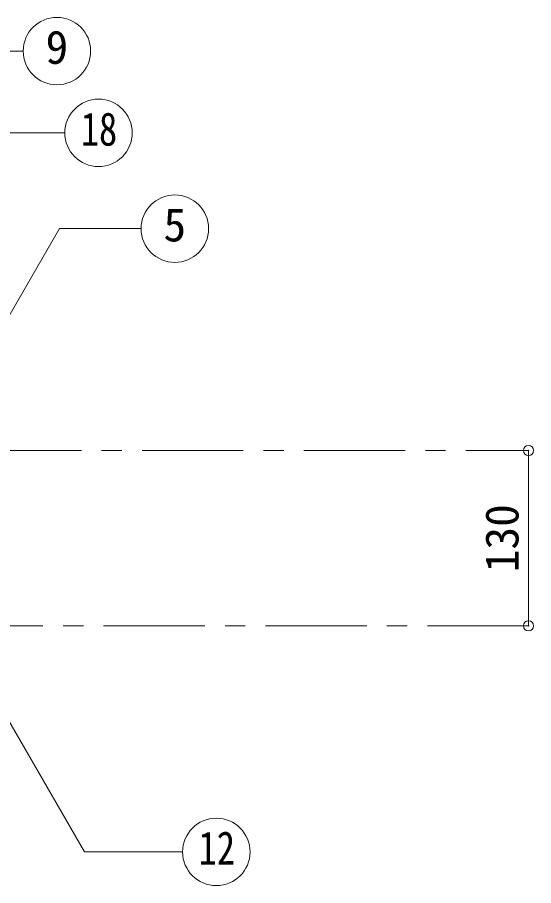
# Model space of a CAD drawing. Units: millimetres at full size, sheet at 1:15; details may follow other scales. Extents: x -3184 to 2891, y -2037 to 2178.
# Drawn here: x -1776 to -1393, y -633 to 11 of the extents above; entities that cross this region are included whole.
import ezdxf
from ezdxf.enums import TextEntityAlignment as Align

# ---------------------------------------------------------------- set-up
doc = ezdxf.new("R2010")
doc.units = ezdxf.units.MM
doc.header["$LTSCALE"] = 15
doc.header["$PDMODE"] = 32
doc.header["$PDSIZE"] = 7.5
doc.linetypes.add('CHAIN1', pattern=[8, 5, -1, 1, -1])
doc.layers.add('0-0', color=7, linetype='Continuous', lineweight=18)
doc.styles.add('ＭＳ ゴシック', font='')
doc.styles.get('ＭＳ ゴシック').set_extended_font_data('MS Gothic')

msp = doc.modelspace()

# ---------------------------------------------------------------- linework, layer by layer
at = {"layer": '0-0'}
msp.add_line((-1847.78, -14.08), (-1771.3, -14.08), dxfattribs=at)
at = {"layer": '0-0', "color": 4, "linetype": 'CHAIN1', "lineweight": 9}
for p, q in [((-1803.2, -310.13), (-1396.7, -310.13)), ((-1396.7, -440.13), (-1886.7, -440.13))]:
    msp.add_line(p, q, dxfattribs=at)
at = {"layer": '0-0', "color": 4, "lineweight": 9}
msp.add_line((-1396.7, -310.13), (-1396.7, -440.13), dxfattribs=at)
at = {"layer": '0-0'}
for points in [[(-1859.29, -249.26), (-1812.52, -74.7), (-1740.45, -74.7)], [(-1816.5, -270.45), (-1744.48, -145.71), (-1683.89, -145.71)], [(-1811.76, -459.06), (-1725.94, -607.71), (-1653.14, -607.71)]]:
    msp.add_lwpolyline(points, dxfattribs=at)
for centre in [(-1746.3, -14.08), (-1715.45, -74.7), (-1658.89, -145.71), (-1628.14, -607.71)]:
    msp.add_circle(centre, 25, dxfattribs=at)
at = {"layer": '0-0', "color": 1}
for p in [(-1396.7, -310.13), (-1396.7, -440.13)]:
    msp.add_point(p, dxfattribs=at)

# ---------------------------------------------------------------- texts
at = {"layer": '0-0', "style": 'ＭＳ ゴシック'}
for s, p in [('9', (-1754.74, -30.96)), ('5', (-1667.33, -162.59))]:
    msp.add_text(s, height=24.74, dxfattribs=at).set_placement(p, align=Align.BOTTOM_LEFT)
at = {"layer": '0-0', "style": 'ＭＳ ゴシック', "width": 0.8}
for s, p in [('18', (-1728.57, -91.58)), ('12', (-1641.26, -624.58))]:
    msp.add_text(s, height=24.74, dxfattribs=at).set_placement(p, align=Align.BOTTOM_LEFT)
at = {"layer": '0-0', "style": 'ＭＳ ゴシック'}
msp.add_text('130', height=24.74, rotation=90, dxfattribs=at).set_placement((-1396.7, -400.44), align=Align.BOTTOM_LEFT)

doc.saveas('drawing.dxf')
